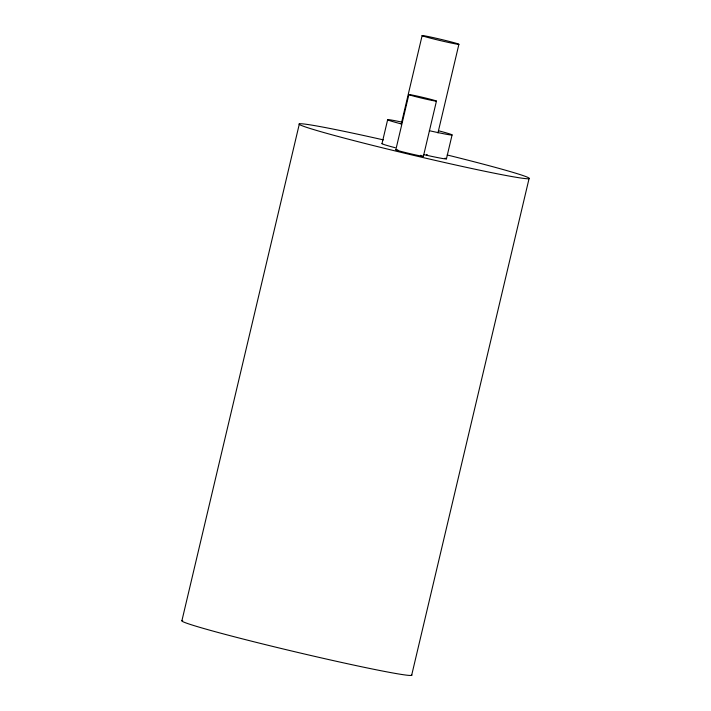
<?xml version="1.0" encoding="UTF-8"?>
<svg xmlns="http://www.w3.org/2000/svg" width="711" height="711" viewBox="0 0 711 711"><rect width="100%" height="100%" fill="white"/><g stroke="black" fill="none" stroke-linecap="round" stroke-linejoin="round"><path stroke-width="1.07" d="M181.936 620.596L299.358 123.883M381.994 143.64L387.646 119.724M401.2 124.176L422.138 35.568M395.823 149.754L408.869 94.563M423.392 156.322L436.438 101.131A14.184 0.498 13.3 0 0 416.468 95.932A14.184 0.498 13.3 0 0 415.055 96.483A14.184 0.498 13.3 0 0 436.438 101.131M437.949 132.93L458.897 44.331A18.913 0.658 13.3 0 0 432.27 37.399A18.913 0.658 13.3 0 0 430.395 38.127A18.913 0.658 13.3 0 0 458.897 44.331M446.428 158.855L452.08 134.939M411.642 675.326L529.064 178.612M411.438 674.668A118.222 4.124 13.3 0 1 294.123 651.569A118.222 4.124 13.3 0 1 182.709 620.481M447.21 154.98A118.222 4.124 13.3 0 1 507.37 175.733A118.222 4.124 13.3 0 1 319.746 131.366A118.222 4.124 13.3 0 1 383.371 139.88M438.847 130.851A33.106 1.155 13.3 0 1 451.636 135.028A33.106 1.155 13.3 0 1 429.328 130.7M400.88 123.812A33.106 1.155 13.3 0 1 402.106 122.15M445.006 158.171A33.106 1.155 13.3 0 1 423.676 154.616M395.227 147.728A33.106 1.155 13.3 0 1 382.642 143.56M427.391 154.829A18.913 0.658 13.3 0 1 426.44 154.643M422.805 156.002A14.184 0.498 13.3 0 1 407.812 153.123A14.184 0.498 13.3 0 1 397.902 150.003M420.557 155.318A14.184 0.498 13.3 0 1 421.125 155.478"/></g></svg>
